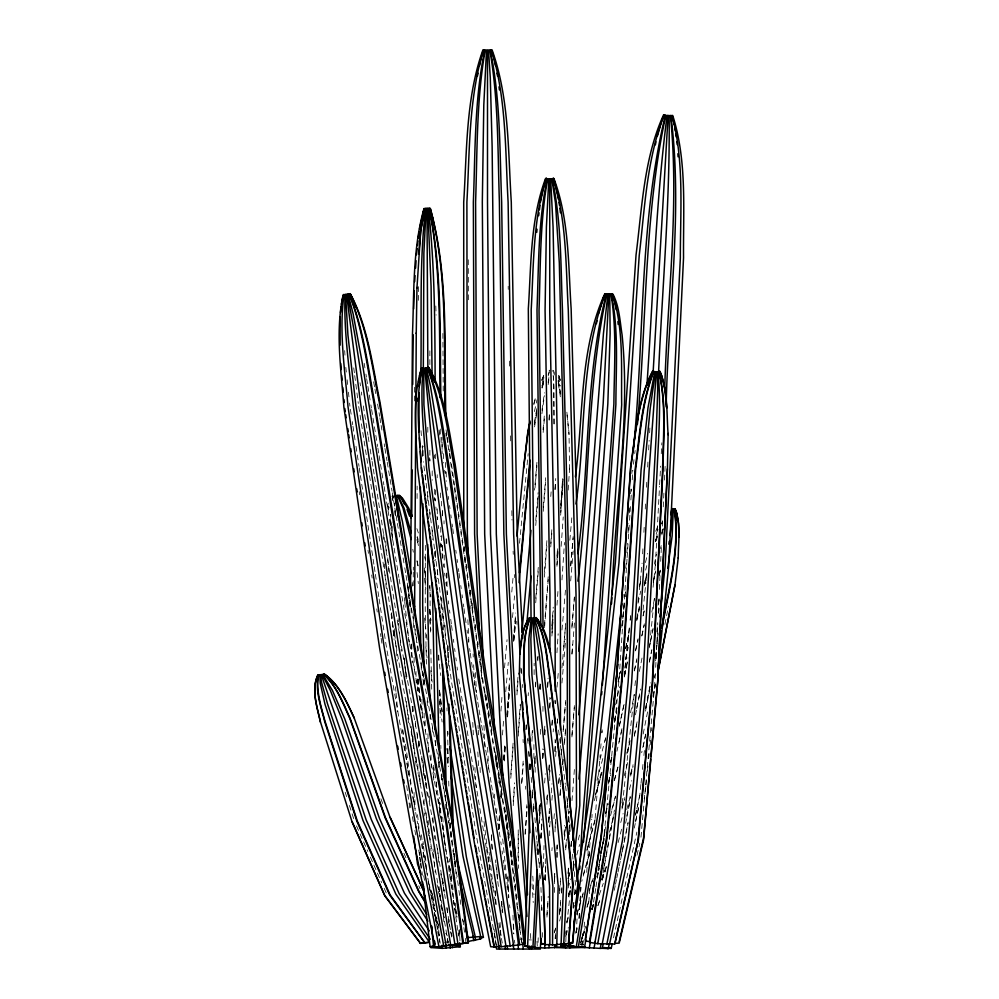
<?xml version="1.0" encoding="UTF-8"?>
<svg xmlns="http://www.w3.org/2000/svg" width="999" height="999" viewBox="0 0 999 999"><rect width="100%" height="100%" fill="white"/><g stroke="black" fill="none" stroke-linecap="round" stroke-linejoin="round"><path stroke-width="0.75" stroke-dasharray="5 3.75" d="M427.759 500.886L427.772 491.52M427.809 432.242L427.822 424.438M549.687 835.801L549.712 825.773M549.775 780.694L549.775 769.842M549.837 708.328L549.85 697.402M555.132 751.635L555.132 739.148M555.144 703.583L555.144 700.124M422.365 456.456L422.39 445.591M423.089 455.532L423.114 446.178M425.349 545.367L425.237 609.053L426.448 665.172M425.449 480.119L425.462 473.901M533.878 758.316L533.916 742.232M534.115 674.625L534.153 663.199M535.152 772.277L535.202 755.232M535.389 687.05L535.414 678.671M540.447 803.471L539.535 823.588M540.584 734.277L540.596 726.535M540.684 689.347L540.696 682.567M542.857 758.166L542.869 748.8M542.944 711.338L542.957 704.844M530.556 769.642L530.569 764.997M417.082 498.501L417.145 486.076M410.389 607.042L410.452 599.288M413.211 585.751L413.299 571.778M413.311 570.217L413.336 567.12M414.423 400.999L414.523 385.477M554.07 424.001L554.058 386.938L552.822 370.254M554.457 892.469L554.632 873.738M555.007 831.917L555.619 819.205M521.515 673.626L521.59 667.407M554.008 423.826L553.359 376.373M418.331 300.337L418.593 286.676M556.967 857.304L557.142 844.867M557.005 857.392L557.167 845.067M385.789 540.971L386.376 554.695M390.434 525.949L390.634 514.448M536.95 850.449L537.1 843.543M537.45 854.02L537.649 844.642M390.172 523.776L390.384 514.547M564.16 834.739L564.398 825.374M538.074 942.419L538.199 937.774M539.735 880.444L539.947 872.701M665.109 466.346L664.51 480.332M541.87 910.688L541.97 907.591M543.319 867.232L544.043 845.504M565.834 941.757L566.196 930.893M568.156 873.463L568.406 865.334M569.48 834.652L569.767 825.274M383.604 539.373L383.853 533.316M573.189 870.991L573.588 861.638M573.264 870.266L573.663 860.951L573.201 865.721M533.404 811.975L533.741 804.22M533.541 811.013L533.741 806.368M655.406 673.563L654.345 689.073M655.706 667.332L656.58 648.626M656.88 642.394L657.754 623.701M658.266 612.787L659.003 597.202M659.377 589.41L660.252 570.716M660.689 561.363L661.425 545.779M661.937 534.877L662.674 519.293M663.261 506.83L663.923 492.807M549.15 420.279L549.462 414.273M549.05 419.568L549.45 411.9M655.369 565.646L659.527 486.363M659.602 484.802L660.626 466.121M661.251 453.721L661.862 442.794M537.799 853.683L538.211 845.928M539.448 822.639L540.447 804.008M537.887 854.52L538.211 848.326M576.336 932.654L577.385 912.124M539.185 867.12L539.448 862.462M540.846 837.612L541.895 818.968M541.021 838.061L541.982 821.066M642.619 553.833L643.069 546.066M643.905 532.33L644.318 524.313M645.254 509.003L645.566 502.559M646.503 487.237L646.828 480.819M647.664 467.033L648.076 459.065M648.651 449.925L649.15 440.422M649.637 432.829L649.874 427.984M579.033 918.356L580.319 896.553M580.681 890.321L580.856 887.199M579.083 918.393L580.544 893.556M580.631 891.995L580.906 887.337M626.86 552.797L627.447 543.468M628.134 532.592L628.658 523.763M629.345 512.887L629.745 506.668M630.594 493.743L630.893 489.085M631.88 473.538L632.08 470.429M544.692 879.657L545.729 864.123M548.513 822.189L549.438 808.203M627.01 559.165L619.118 678.995L603.97 836.35L598.401 871.528L599.425 868.506M627.11 557.604L628.234 540.484M628.334 538.923L629.457 521.803M629.57 520.254L630.481 506.243M630.893 500.012L631.618 489.123M632.23 479.782L632.842 470.442M540.859 838.611L541.908 823.164M544.642 783.016L545.279 773.738M549.8 707.329L550.424 698.064M546.915 799.138L547.127 796.053M548.901 769.792L549.413 762.075M551.923 725.012L552.447 717.294M546.977 799.575L547.29 794.942M548.963 770.229L549.475 762.499M551.985 725.424L552.509 717.707M544.905 879.682L545.729 867.319M548.813 820.953L549.438 811.675M581.768 946.016L582.604 933.59M586.725 872.364L587.137 866.145M587.25 864.585L589.01 838.823M538.948 811.051L539.472 803.333M542.557 758.566L543.194 749.3M544.467 730.781L544.78 726.148M547.427 687.549L548.064 678.284M539.26 810.289L539.685 804.108M542.869 757.766L543.181 753.121M544.455 734.59L544.992 726.86M547.739 686.688L548.189 680.494M539.435 815.396L540.034 804.445M544.942 735.064L545.329 727.247M556.942 652.747L558.154 633.803M561.975 579.932L564.472 542.494M568.181 490.084L569.605 468.219M582.854 945.154L583.404 937.362M583.503 935.813L584.777 918.481M589.035 856.43L591.108 826.86M524.987 834.29L526.948 806.505M529.57 769.467L529.895 764.834M531.967 735.514L532.305 730.881M535.464 686.126L535.676 683.041M525.374 834.003L527.01 810.826M529.957 769.105L530.294 764.472M531.93 741.295L532.692 730.469M531.992 798.326L532.529 790.609M534.477 762.824L535.014 755.107M539.66 688.723L540.097 682.554M532.305 797.714L532.842 789.997M534.465 766.82L535.227 756.006M539.872 689.572L540.297 683.391M556.967 605.207L558.166 588.186M561.138 546.378L563.224 516.958M513.174 801.348L514.522 782.829M518.244 731.905L520.267 704.12M513.236 805.656L514.597 787.112M518.306 736.126L520.679 703.683M518.219 829.869L518.469 868.356M521.54 783.566L523.214 760.426M518.194 834.802L518.056 857.941M521.965 782.267L523.301 763.736M525.736 729.745L526.073 725.099M528.171 695.754L528.396 692.657M551.898 625.724L553.246 607.167M556.967 556.156L557.417 549.974M560.676 505.132L562.587 478.858M551.898 629.333L553.246 610.739M556.967 559.577L557.754 548.726M560.689 508.416L562.824 478.958M551.972 632.979L553.209 615.958M556.905 564.91L558.029 549.45M560.726 512.325L563.074 479.832M551.91 636.063L553.146 619.018M556.955 566.333L558.191 549.288M560.664 515.209L563.236 479.57M506.818 828.333L507.042 825.249M510.789 774.312L513.186 741.895M516.933 690.971L517.957 677.072M507.042 829.295L507.38 824.662M510.789 778.321L513.174 745.878M516.933 694.904L518.256 677.896M546.853 915.047L548.226 896.39M553.97 818.681L554.42 812.462M546.965 917.119L548.226 900.124M551.898 850.698L552.135 847.602M491.57 834.652L491.658 842.394M494.268 799.138L494.667 792.519M496.74 766.708L497.015 761.65M500.961 711.113L502.06 695.267M496.528 813.71L496.99 807.542M498.863 782.829L499.438 775.112M502.472 734.964L503.646 719.53M505.744 691.733L508.279 662.374M498.364 829.195L499.4 815.309M500.799 796.777L501.373 789.06M503.571 759.74L504.732 744.292M506.93 714.972L509.715 677.921M498.526 829.345L499.45 816.982M500.849 798.451L501.535 789.185M503.746 759.839L504.895 744.405M506.98 716.595L509.527 682.617M498.851 829.657L499.55 820.404M501.273 797.252L501.86 789.535M504.058 760.214L505.207 744.779M507.292 716.995L509.49 687.674M499.2 828.92L499.662 822.739M501.51 798.026L501.973 791.845M504.295 760.951L505.556 743.968M507.642 716.158L509.502 691.445M588.773 902.372L589.822 888.386M544.455 625.362L548.251 575.899M550.749 543.444L551.935 527.984M554.895 489.348L555.731 478.521M544.58 627.584L548.264 579.532M550.749 546.977L551.947 531.48M555.144 489.622L555.744 481.868M537.462 659.877L537.712 656.78M544.418 571.815L546.99 539.373M537.799 660.851L538.161 656.206M544.405 577.122L546.965 544.555M550.761 496.478L551.123 491.833M591.058 828.446L591.72 819.08M591.92 817.644L592.095 814.41M595.129 818.431L600.174 754.632M600.674 748.413L601.036 743.743M536.938 462.35L534.502 490.122M536.962 465.621L534.802 490.409M554.408 878.109L554.795 873.438M573.414 907.691L573.913 901.597M574.537 893.993L575.399 883.328L572.327 852.384M535.714 598.276L538.261 567.382M543.244 507.117L545.666 477.759M535.714 602.784L538.261 571.778M543.244 511.326L545.679 481.868M571.928 626.361L574.363 596.965M571.878 628.184L574.45 597.215M574.437 622.939L571.94 654.982M554.408 881.23L555.044 873.501M556.942 850.311L557.317 845.678M569.692 828.446L570.067 823.813M571.99 800.674L574.4 769.28M558.616 783.728L559.403 774.475M561.101 754.432L561.5 749.799M563.199 729.757L565.671 700.449M555.044 827.259L555.694 819.542M558.841 782.517L559.49 774.812M561.188 754.757L561.713 748.576M563.149 731.618L565.634 702.309M559.927 795.479L560.714 786.138M562.562 764.372L563.086 758.141M564.398 742.594L565.709 727.035M571.878 653.933L572.664 644.605M560.102 795.379L560.751 787.662M562.699 764.522L563.224 758.353M564.398 744.467L565.696 729.033M571.928 735.152L574.388 705.594M571.915 736.925L574.363 707.604M535.751 520.354L538.149 492.557M535.739 525.474L538.274 496.016M546.94 804.345L547.727 795.092M549.462 775.049L549.862 770.416M553.171 731.867L553.446 728.771M557.03 687.137L558.229 673.251M548.751 822.227L549.462 812.936M551.261 792.919L551.96 783.641M554.832 751.273L555.669 740.459M557.205 723.513L557.517 718.868M561.962 667.981L565.721 623.176M570.654 565.921L573.176 536.525M563.811 646.378L565.684 624.7M570.741 565.871L573.139 537.999M549.7 826.46L550.224 820.291M551.935 800.236L552.459 794.068M555.644 756.368L556.168 750.199M561.95 683.016L565.659 639.135M570.679 580.968L573.201 550.911M561.975 630.019L565.634 588.224M569.83 540.247L571.865 517.032M543.156 432.48L544.393 418.931M555.107 938.585L555.681 932.367M559.502 890.434L560.639 877.996M564.472 836.051L565.322 826.735M567.032 808.091L567.457 803.433M640.971 837.224L645.566 786.288M645.704 784.752L654.208 690.609M513.299 639.273L515.734 612.999M513.374 640.821L515.671 616.046M513.586 641.333L515.734 618.156M514.048 640.347L515.771 621.753M555.394 938.511L555.681 935.414M559.502 893.693L560.639 881.33M564.472 839.61L565.609 827.247M512.499 617.507L514.547 595.854M519.505 543.256L528.171 453.633M543.006 429.707L544.443 414.448M559.502 912.674L560.676 900.249M561.413 892.494L562 886.288M565.671 847.477L566.408 839.709M568.169 821.091L569.055 811.775M504.507 667.856L507.067 639.635M511.775 592.02L513.299 574.7M559.502 914.834L560.676 902.459M561.55 893.181L562 888.548M565.671 849.874L566.695 839.048M568.319 822.04L569.343 811.213M568.169 873.051L568.968 865.296M570.866 846.69L571.353 842.032M568.169 873.888L568.968 866.145M571.028 846.016L571.503 841.37M568.244 883.353L569.368 872.502M568.244 885.264L569.368 874.437M650.611 635.052L654.37 598.438M640.871 784.465L639.735 795.679L635.489 815.521M641.021 783.328L641.833 775.199M642.469 769.43L643.119 762.849M643.918 755.531L644.405 750.486M656.793 631.967L657.754 622.689M658.728 613.423L659.377 606.855M655.531 657.642L656.818 645.292M656.967 643.743L658.104 632.929M655.656 657.017L658.066 633.853M645.841 786.513L644.205 798.8M645.991 784.977L646.79 777.247M647.439 771.066L648.076 764.897M648.713 758.716L649.362 752.534M650.162 744.817L650.636 740.184M651.598 730.918L651.922 727.821M638.074 602.047L638.623 595.591M639.385 589.685L642.082 563.161M623.438 795.279L634.415 691.795M634.939 685.664L635.601 679.495M643.081 609.939L645.916 582.205M646.078 580.656L646.902 572.939M653.096 587.262L655.419 564.073M625.674 568.306L626.198 562.599M621.89 625.799L624.387 602.634M625.062 596.465L625.561 591.833L625.174 596.503M621.84 627.384L624.35 604.22M630.132 620.117L630.631 615.484M630.257 620.067L630.581 616.97M565.759 933.89L566.108 930.793M566.945 923.051L569.817 896.715M569.992 895.154L570.666 888.96L568.269 897.876M541.92 413.698L544.418 395.666M541.945 410.364L544.48 392.769M633.428 464.273L633.99 459.677M634.752 453.546L635.127 450.487M548.176 384.578L549.388 376.223M573.089 907.492L574 901.36M575.137 893.693L575.586 890.633M548.114 382.505L549.438 374.15M592.345 909.764L593.319 903.658M593.556 902.122L595.741 888.361M595.978 886.825L598.164 873.064M534.577 426.885L537.012 411.963M534.415 424.575L537.037 408.691M534.465 422.24L536.938 407.679M598.064 869.63L598.601 866.57M598.876 865.034L605.631 826.747M596.94 877.11L597.752 872.527M598.026 870.991L605.581 828.196M603.708 868.256L604.845 862.137M605.119 860.601L605.968 856.018M606.243 854.482L607.38 848.351M607.654 846.827L614.422 810.077M601.972 879.108L602.822 874.525M603.096 873.001L604.22 866.882M604.507 865.359L613.811 814.959M534.403 411.576L536.987 399.85M659.278 575.699L660.127 571.203M659.365 574.587L660.202 570.117M621.965 802.909L622.852 798.338M645.666 734.128L641.683 752.697M653.146 696.066L655.531 683.878M643.244 746.715L645.641 734.527M653.109 696.44L654.308 690.346M654.607 688.823L655.506 684.265M643.194 733.978L648.026 709.615M654.357 677.634L654.957 674.587M664.909 624.35L668.518 606.081M645.479 708.716L650.649 682.841M655.519 658.503L656.73 652.409M645.691 708.241L650.561 683.878M655.744 657.991L656.955 651.897M645.516 711.138L650.074 688.299M655.544 660.888L656.805 654.195M388.424 510.027L388.986 507.28M626.885 815.584L630.594 797.227M634.353 735.276L637.449 720.067M649.238 662.275L651.723 650.112M634.265 736.375L636.75 724.2M649.462 661.8L651.947 649.625M625.599 823.251L626.523 818.681M626.835 817.145L629.932 801.885M621.216 855.718L622.152 851.123M622.477 849.6L628.134 822.09M653.396 581.306L655.556 570.891M653.284 582.617L655.456 572.152M636.825 707.28L640.584 689.035M649.362 646.465L650.299 641.907M650.611 640.384L653.121 628.221M658.141 603.908L659.39 597.827M630.132 740.671L626.81 754.22M635.464 714.797L636.4 710.239M636.713 708.716L639.847 693.493M649.25 647.851L650.199 643.281M650.511 641.758L653.021 629.582M658.029 605.244L659.29 599.15M614.26 890.309L615.209 885.726M615.521 884.202L616.47 879.62M616.783 878.096L617.719 873.526M618.044 871.99L618.98 867.419M619.293 865.896L620.242 861.313M620.554 859.789L628.096 823.151M388.361 509.465L388.923 506.78M630.544 712.724L634.365 694.492M639.372 671.403L642.007 658.029M651.81 612.087L654.445 598.763M392.557 500.649L393.394 496.715M621.952 728.608L618.244 745.266M634.265 670.903L636.863 658.753M641.72 635.976L644.318 623.826M621.84 730.082L616.932 751.236M634.49 670.791L636.75 660.152M641.945 635.826L644.218 625.187M635.539 814.934L636.513 810.401M636.838 808.89L639.747 795.279M619.417 725.299L620.404 720.741M620.729 719.23L624.338 702.522M635.464 650.898L638.086 638.761M642.994 615.983L644.305 609.902M619.343 726.398L624.25 703.608M635.714 650.424L637.999 639.785M643.244 615.484L644.23 610.926M635.676 820.816L639.26 804.17M634.278 828.071L635.264 823.488M635.589 821.965L639.223 805.182M614.472 721.478L616.808 710.851M624.475 675.948L627.472 662.287M636.8 619.805L639.472 607.667M644.467 584.902L646.89 574.425M614.385 722.539L616.72 711.912M624.387 676.985L626.723 666.345M636.725 620.791L639.397 608.641M644.392 585.864L646.815 575.362M654.357 564.148L656.38 554.308M615.509 704.932L619.542 686.725M625.586 659.402L628.284 647.265M638.024 603.246L640.721 591.108M614.323 720.741L617.045 707.966M624.338 675.199L628.059 657.891M636.738 618.431L639.41 606.293M644.367 584.09L646.865 573.076M613.536 937.811L636.875 832.042M605.656 737.774L599.288 762.137M618.194 681.643L620.554 671.016M625.636 648.264L629.358 631.58M639.522 586.063L640.534 581.505M604.944 741.196L605.631 738.161M618.156 682.017L620.529 671.39M625.611 648.638L629.333 631.942M639.497 586.413L640.509 581.868M660.514 548.501L661.176 545.616M637.025 855.269L639.797 843.268M387.787 508.991L388.499 505.956M645.029 581.056L646.828 573.626M645.654 570.104L646.753 565.659M554.445 932.554L555.581 928.046M559.365 913.024L560.501 908.516M568.081 878.471L569.605 872.452M554.42 932.891L555.556 928.383M559.34 913.373L560.864 907.379M568.056 878.858L569.567 872.851M645.429 562.562L647.752 553.359M559.615 921.016L560.789 916.52M568.169 888.011L570.491 879.008M573.214 868.506L574.388 864.01M618.156 842.544L621.715 828.658M626.785 809.602L630.731 794.23M622.04 806.605L624.4 797.627M630.694 773.676L633.054 764.697M621.952 807.704L624.313 798.713M630.606 774.762L632.966 765.783M622.002 809.04L624.412 799.4M630.656 776.098L633.066 766.47M620.754 822.514L623.114 813.523M629.395 789.572L631.755 780.594M568.344 895.516L570.729 886.513M568.294 896.115L570.679 887.124M600.761 851.498L604.32 838.024M611.863 809.602L615.821 794.63M626.922 752.734L629.295 743.756M600.636 853.009L604.208 839.535M610.551 815.584L615.709 796.128M609.465 832.329L614.298 813.236M624.188 775.823L628.146 760.863M568.356 896.865L570.741 887.861M589.46 852.971L583.154 875.424M608.241 782.667L610.639 773.688M589.335 854.482L581.743 881.355M608.129 784.153L610.526 775.187M605.456 813.436L608.241 802.959M614.21 780.519L618.194 765.559M605.744 813.236L608.141 804.257M614.51 780.319L618.094 766.845M595.641 795.042L602.085 771.116M594.343 800.624L601.997 772.202M586.962 849.699L595.779 816.795M610.614 761.45L611.813 756.955M586.875 850.836L595.691 817.919M610.526 762.562L612.524 755.082M392.382 499.225L393.294 495.866L391.82 496.266M578.259 839.909L579.507 835.014M576.773 855.019L579.595 844.555M596.952 780.244L603.009 757.804M595.554 794.355L602.047 769.779M387.137 507.292L388.286 503.171M566.92 921.577L568.181 917.082M574.5 894.617L575.761 890.121M566.845 922.552L568.106 918.069M574.837 894.167L575.674 891.183M533.778 404.77L535.864 397.39M392.257 499.225L392.994 496.64M533.803 403.559L535.889 396.316M661.887 533.641L663.174 529.183M565.821 935.301L567.994 927.809M573.626 908.353L574.487 905.356M565.721 936.538L568.319 927.584M661.937 532.942L663.224 528.558M655.681 541.708L657.841 534.59M576.91 913.586L583.254 892.681M655.731 540.958L657.891 533.903M576.81 914.734L583.154 893.893M655.394 541.52L657.579 534.415M655.431 541.071L657.617 534.003M542.095 388.112L544.243 381.281M575.761 932.254L577.16 927.859M590.621 885.414L592.944 878.096M575.724 933.316L577.147 928.858M589.435 890.234L593.219 878.346M548.164 375.924L549.3 372.415M587.037 906.493L589.422 899.187M586.962 907.517L589.348 900.236M596.965 876.922L598.389 872.552M541.845 387.6L544.492 379.545M392.157 498.376L392.919 496.053M542.195 385.527L544.567 378.509M541.92 386.014L544.368 378.883M581.78 937.874L585.764 926.21M591.745 908.715L593.244 904.345M601.71 879.557L606.68 864.984M581.718 938.785L584.203 931.505M591.67 909.702L592.669 906.792M602.122 879.17L605.606 868.993M580.619 942.482L584.615 930.831M592.107 908.978L594.605 901.685M602.097 879.832L607.105 865.271M580.581 943.006L584.577 931.38M592.07 909.565L593.069 906.655M602.06 880.469L605.544 870.291M582.954 941.558L581.93 944.467L583.978 944.592M599.2 895.017L603.271 883.378M597.951 905.344L600.536 898.076M597.926 905.706L600.511 898.451M661.663 524.013L662.612 521.366M661.6 523.751L662.662 520.854M548.189 374.363L549.7 370.292L548.389 370.254M542.195 382.305L544.405 376.486M656.168 534.003L658.254 528.771M541.745 380.582L543.993 375.262M655.706 531.293L657.954 525.861M541.758 379.87L544.005 374.712M497.465 945.004L496.416 945.429L477.135 839.847L451.298 680.356L423.376 461.75M444.33 942.869L447.939 941.845L446.978 938.91M519.705 939.135L522.539 939.06M528.908 939.834L531.418 939.959M580.082 944.467L583.953 944.917M580.119 943.943L582.692 944.38M446.815 941.333L447.939 941.845M437.937 933.091L439.56 935.701M438.074 932.704L439.697 935.314M435.726 920.766L437.287 923.376M435.864 920.366L437.425 922.989M435.439 919.092L436.988 921.715M434.702 914.36L437.062 918.393M445.729 933.203L447.315 935.901M433.154 907.279L435.477 911.325M433.091 907.429L436.188 912.824M403.871 853.221L406.456 858.89M418.731 885.801L420.017 888.635M356.493 825.886L367.819 851.423M370.342 857.092L381.668 882.641M384.178 888.311L386.7 893.993M380.919 798.8L383.017 804.645M434.403 913.648L438.374 925.336M416.908 528.621L418.356 532.942M430.644 894.105L434.515 905.768M429.345 888.461L433.229 900.211M428.409 882.941L433.204 897.552M447.102 939.947L448.064 942.869M428.259 881.73L433.541 897.851M558.791 375.262L560.689 381.168M345.204 792.282L346.616 796.678M349.438 805.481L354.133 820.154M440.721 905.956L444.468 917.856M441.034 904.994L443.331 912.362M558.791 375.824L560.489 381.281M417.232 536.513L418.119 539.36M438.286 891.508L441.958 903.396M450.674 931.63L452.06 936.088M417.045 537.225L418.394 541.608M437.112 884.789L440.734 896.615M448.426 921.727L449.787 926.16M416.883 539.672L417.744 542.569M442.107 881.505L444.705 890.446M440.609 873.663L443.169 882.542M454.67 908.153L457.142 917.094M453.409 900.623L457.08 913.985M558.229 376.998L560.639 385.964M451.873 878.571L446.665 855.981M462.475 918.968L463.261 921.952M446.978 857.342L450.849 872.202M553.558 370.442L554.27 373.214M454.47 861.288L455.931 867.294M453.858 856.205L455.669 863.66M558.329 380.856L560.751 393.993M558.129 380.444L560.726 395.666M424.662 556.718L425.686 561.263M558.179 381.418L559.989 389.647M553.808 372.577L554.333 374.975M417.619 541.583L418.381 545.616M558.254 383.191L560.751 399.275M414.86 830.381L415.746 834.927M418.693 850.049L419.58 854.595M423.701 875.773L424.587 880.319M417.17 560.976L418.331 567.02M416.933 560.851L418.406 568.506M418.206 826.71L427.597 876.697M427.884 878.208L431.306 896.39M431.593 897.901L432.442 902.447M432.729 903.958L435.002 916.071M435.289 917.594L436.138 922.139M436.426 923.65L437.562 929.707M437.849 931.218L440.122 943.343M412.799 549.25L413.324 552.172M417.744 645.804L449.538 820.966M373.638 381.818L374.7 387.737M374.962 389.21L375.761 393.656M409.64 643.681L441.795 821.915M396.004 645.504L445.704 928.346M413.886 802.322L386.376 646.865L379.133 599.038M414.16 803.845L417.669 823.663M409.977 802.971L410.776 807.542M412.387 816.683L413.474 822.789M445.966 929.882L448.076 942.182M486.001 695.267L487.025 701.398M487.287 702.934L488.311 709.065M488.561 710.589L490.871 724.387M491.121 725.923L491.895 730.519M496.003 755.057L497.027 761.188M497.277 762.724L498.301 768.855M498.563 770.391L499.587 776.523M499.837 778.046L500.874 784.19M501.123 785.714L501.898 790.321M504.72 807.18L505.744 813.311M505.993 814.847L507.017 820.978M507.28 822.514L508.304 828.646M508.553 830.181L509.59 836.313M482.442 677.422L509.078 836.85L517.295 904.557M486.276 847.976L458.291 676.223M486.525 849.5L487.562 855.644M487.824 857.167L488.848 863.311M489.11 864.834L491.158 877.11M491.421 878.633L492.445 884.777M492.707 886.3L493.481 890.908M494.505 897.04L495.029 900.099M498.888 923.101L499.912 929.232M500.174 930.768L501.198 936.9M501.461 938.436L502.235 943.044M474.5 682.342L475.012 685.414M475.262 686.95L476.273 693.081M476.535 694.605L477.547 700.736M477.797 702.272L478.821 708.403M479.07 709.939L480.082 716.071M480.344 717.607L481.356 723.738M481.618 725.274L482.629 731.405M482.879 732.929L489.997 775.861M490.247 777.384L491.258 783.516M491.52 785.052L492.532 791.183M492.794 792.719L493.806 798.85M494.055 800.386L495.079 806.518M495.329 808.054L496.341 814.185M496.603 815.708L497.614 821.84M497.864 823.376L500.149 837.174M377.597 404.071L379.632 416.308M379.882 417.832L380.894 423.963M381.156 425.487L381.918 430.082M384.203 443.843L384.702 446.915M384.952 448.439L386.988 460.676M387.237 462.212L392.07 491.283M392.32 492.807L393.331 498.938M393.581 500.462L394.605 506.58M394.855 508.116L395.866 514.235M396.128 515.759L397.14 521.89M397.39 523.414L404.495 566.258M404.757 567.782L405.769 573.913M406.019 575.436L407.03 581.555M407.292 583.091L408.304 589.21M408.554 590.734L417.182 642.757M370.879 404.895L371.378 407.979M371.628 409.515L377.622 446.491M377.872 448.027L378.871 454.195M379.133 455.731L383.878 485.002M384.128 486.538L385.127 492.707M385.377 494.243L386.376 500.412M386.625 501.948L391.383 531.218M391.633 532.767L392.632 538.923M392.882 540.459L393.881 546.628M394.13 548.164L398.888 577.434M399.138 578.983L409.39 642.145M444.33 892.357L433.354 824.612L401.148 644.83L386.988 555.432M444.58 893.893L445.329 898.513M446.828 907.741L449.325 923.138M449.575 924.687L450.574 930.843M450.824 932.379L451.573 937M364.185 363.299L364.935 367.919M365.921 374.088L366.421 377.16M366.658 378.708L367.657 384.865M367.907 386.413L370.13 400.274M446.041 429.82L446.978 435.726M447.215 437.212L448.151 443.119M449.1 449.026L449.562 451.985M449.8 453.459L450.736 459.378M363.311 405.919L367.957 435.202M368.194 436.738L369.168 442.907M370.142 449.075L371.853 459.865M372.103 461.401L373.077 467.569M373.326 469.105L374.3 475.274M374.538 476.81L386.75 553.883M446.191 433.141L446.653 436.101M446.89 437.574L447.827 443.494M448.052 444.98L482.042 677.871L508.666 837.312L520.704 935.713M358.728 406.518L395.766 643.968M350.387 409.278L351.323 415.447M352.26 421.615L352.722 424.7M352.959 426.248L355.07 440.134M355.994 446.303L359.041 466.358M359.265 467.907L360.202 474.075M360.439 475.611L362.774 491.046M363.012 492.582L363.948 498.763M364.185 500.299L365.11 506.468M365.347 508.016L370.254 540.409M370.492 541.957L374.001 565.097M374.225 566.645L375.162 572.814M375.399 574.35L378.908 597.502M359.215 491.633L359.677 494.717M367.994 550.274L368.456 553.359M371.69 574.974L372.152 578.059M376.773 608.915L377.235 612.012M380.469 633.616L380.931 636.7M381.156 638.249L382.08 644.417M447.065 748.713L448.201 756.38M446.965 748.513L448.326 757.717M447.015 757.379L448.376 766.57M447.165 758.628L448.289 766.295M442.07 823.438L449.338 872.801M449.562 874.337L454.333 906.73M454.557 908.278L456.83 923.7M457.055 925.249L457.967 931.418M458.191 932.954L458.653 936.038M464.185 547.702L464.622 550.774M466.633 564.622L467.082 567.694M470.442 590.759L470.891 593.831M472.227 603.059L473.339 610.751M475.362 624.587L475.799 627.659M477.809 641.495L478.259 644.567M479.158 650.724L479.607 653.796M479.832 655.332L480.719 661.488M480.944 663.024L482.067 670.716M451.448 463.811L454.57 485.327M454.795 486.863L455.681 493.007M455.906 494.542L459.478 519.13M459.69 520.666L481.993 674.35M441.708 773.825L442.157 776.897M442.382 778.433L448.863 822.926M449.163 824.025L454.245 859.752M433.578 765.421L434.465 771.565M434.79 773.014L445.104 845.229M445.429 846.615L446.441 854.445M421.728 756.093L426.436 789.934M426.748 791.37L427.31 796.078M444.567 470.242L445.005 473.314M446.94 487.15L447.377 490.222M448.239 496.378L448.676 499.45M449.538 505.594L449.975 508.666M450.836 514.822L451.261 517.894M452.135 524.038L452.559 527.11M452.784 528.646L453.646 534.802M455.806 550.174L456.231 553.246M457.105 559.39L457.53 562.462M458.391 568.618L458.828 571.69M459.041 573.226L459.915 579.37M460.776 585.526L461.201 588.598M462.075 594.742L462.5 597.814M463.361 603.97L463.798 607.042M464.011 608.578L465.097 616.258M465.309 617.807L466.171 623.95M467.045 630.094L467.47 633.166M468.331 639.323L468.768 642.394M469.63 648.538L470.067 651.623M470.279 653.159L471.366 660.839M471.578 662.374L472.652 670.067M472.877 671.603L473.738 677.747M416.246 766.108L411.051 726.111M360.027 382.742L360.464 385.839M361.338 392.02L361.763 395.104M500.786 841.782L501.223 844.867M502.072 851.011L502.497 854.095M503.346 860.239L503.771 863.323M503.983 864.859L505.044 872.552M505.257 874.088L506.106 880.231M506.955 886.388L507.38 889.46M509.515 904.844L509.94 907.916M514.398 940.221L514.822 943.293M405.507 744.18L413.686 802.796M407.604 768.406L402.672 729.932M407.817 769.942L408.678 776.073M419.68 855.743L419.255 852.671L419.58 855.831M419.892 857.279L420.529 861.887M406.693 785.651L410.089 810.214M439.085 430.144L439.922 436.313M434.615 497.789L435.015 500.861M435.839 507.017L436.238 510.089M437.062 516.246L437.462 519.318M438.286 525.474L438.698 528.546M440.734 543.931L441.146 547.015M441.958 553.159L442.569 557.779M443.394 563.936L443.793 567.007M444.617 573.164L445.017 576.236M445.841 582.392L446.253 585.464M447.065 591.62L447.477 594.692M448.289 600.849L448.701 603.933M449.513 610.077L449.925 613.161M450.736 619.305L451.348 623.925M451.56 625.461L452.572 633.154M453.396 639.31L453.808 642.382M454.62 648.538L455.032 651.61M455.844 657.767L456.256 660.851M457.067 666.995L457.48 670.079M449.812 822.489L453.746 851.847M453.958 853.396L456.243 870.391M456.443 871.94L458.728 888.923M458.928 890.471L459.965 898.201M460.177 899.749L460.801 904.382M462.874 919.829L463.698 926.011M463.911 927.559L464.535 932.192M465.359 938.373L465.984 943.006M353.733 367.844L354.52 374.038M354.72 375.587L358.291 403.434M475.849 784.602L476.236 787.674M494.03 929.07L494.418 932.142M494.605 933.678L495.192 938.286M495.379 939.834L496.153 945.978M429.533 585.851L430.894 596.678M438.274 655.469L440.796 675.574M447.777 731.268L448.164 734.365M554.957 700.649L555.344 703.746M557.267 719.23L557.642 722.327M558.603 730.069L560.339 744.005M560.526 745.554L562.837 764.135M563.024 765.684L565.322 784.277M565.521 785.826L566.483 793.568M424.413 567.956L425.749 578.783M429.558 609.702L430.894 620.529M439.473 690.097L442.132 711.75M424.712 570.504L425.861 579.807M429.483 609.228L430.831 620.079M439.61 691.333L442.095 711.463M517.482 906.093L520.654 932.254M521.403 938.411L521.965 943.031M520.891 937.249L521.64 943.393M484.003 821.49L489.035 862.986M489.223 864.522L489.972 870.666M424.488 578.121L425.824 588.948M429.558 619.492L430.881 630.332M439.597 701.56L442.107 722.002M510.214 840.921L510.764 845.529M511.5 851.672L512.425 859.352M512.612 860.888L513.161 865.496M514.085 873.176L514.46 876.248M515.372 883.928L515.746 887M516.67 894.679L517.032 897.751M519.068 914.647L519.443 917.719M489.085 852.222L489.448 855.294M489.635 856.83L493.856 892.182M424.513 618.031L425.799 628.858M426.473 634.54L427.085 639.685M430.769 670.616L432.142 682.142M417.07 572.539L418.356 583.591M425.799 646.99L427.072 657.817M420.954 862.949L422.365 875.249M419.767 857.367L420.304 861.987M420.479 863.536L421.191 869.692M495.417 859.914L495.754 862.986M495.929 864.522L496.79 872.202M496.965 873.738L497.664 879.894M497.827 881.43L498.701 889.11M412.112 582.479L412.487 586.138M421.054 661.962L422.864 677.821M422.977 678.983L423.564 683.978M417.507 814.684L420.092 837.774M407.692 585.164L410.04 606.705M417.957 679.045L421.328 709.827M407.767 586.313L409.115 598.701M409.29 600.249L409.965 606.43M417.919 679.17L421.303 710.127M421.466 834.802L424.338 861.038M423.052 841.608L423.376 844.679M423.551 846.215L426.198 870.816M404.283 597.652L404.62 601.41M404.77 602.272L409.016 642.295M425.287 855.968L427.422 875.936M345.829 367.395L346.316 372.04M347.14 379.807L347.627 384.465M348.451 392.22L348.938 396.878M349.6 403.084L349.925 406.193M566.87 412.15L569.005 432.804L569.58 469.942M566.995 414.947L568.968 434.353M424.563 813.011L424.875 816.096M432.979 896.34L433.603 902.522M433.766 904.058L435.002 916.408M404.308 658.728L406.331 678.758M411.488 729.595L412.737 741.907M404.133 657.929L405.394 670.317M405.557 671.865L406.181 678.071M566.783 796.665L567.869 807.492M568.019 809.04L570.479 833.803M571.241 841.545L571.703 846.19M502.697 838.91L507.654 888.548M508.279 894.754L508.591 897.864M398.064 618.643L398.376 621.74M398.526 623.289L401.311 651.211M406.393 701.423L407.929 716.82M407.979 717.894L408.703 724.512M426.223 812.836L427.897 829.744M428.047 831.28L428.496 835.888M436.526 917.319L437.737 929.607M429.582 457.729L429.87 460.826M428.084 820.179L430.619 846.428M430.769 847.976L431.068 851.061M438.099 923.65L438.549 928.283M438.698 929.832L439.897 942.182M394.243 628.721L394.605 632.729M394.692 633.341L397.365 661.051M391.533 612.699L394.031 638.885M402.722 729.782L403.896 742.107M391.546 613.523L394.068 639.909M522.527 684.477L522.814 687.574M526.286 724.774L526.723 729.432M527.584 738.723L528.021 743.381M528.746 751.123L529.32 757.329M529.907 763.523L530.481 769.73M531.206 777.484L531.78 783.678M532.355 789.884L533.066 797.627M505.956 814.085L507.829 834.252M507.967 835.801L508.691 843.568M432.992 848.95L433.279 852.06M433.429 853.608L435.177 872.252M385.002 574.85L386.463 590.384M395.454 686.738L395.891 691.395M396.041 692.956L397.777 711.6M533.628 803.82L534.315 811.563M534.877 817.756L535.564 825.499M535.701 827.047L536.813 839.422M536.95 840.971L539.31 867.294M539.872 873.488L540.422 879.682M432.867 817.194L434.378 834.19M434.515 835.726L434.79 838.823M439.061 886.687L440.309 900.586M437.537 848.588L438.748 862.574M442.769 909.202L443.843 921.627M442.682 878.62L443.706 890.983M447.639 938.873L448.014 943.506M395.017 511.251L395.367 515.534M394.867 510.539L395.242 515.047M439.835 816.058L439.235 797.364M447.053 907.741L447.664 915.509M441.346 821.827L440.259 803.246M448.863 919.117L449.1 922.202M421.004 430.669L421.603 438.436M422.19 446.216L422.902 455.532M387.749 557.792L388.798 572.19M442.719 817.057L444.23 837.274M444.343 838.823L444.805 845.042M530.382 933.541L530.956 941.295M449.338 858.79L449.55 861.875M449.975 868.056L451.361 888.136M491.371 835.751L492.42 851.098M495.142 891.008L496.078 904.832M491.758 843.955L492.182 850.161M494.955 890.509L496.016 906.031M451.236 876.285L452.485 894.804M525.561 786.163L525.761 789.272M526.785 804.782L526.985 807.879M532.005 883.89L533.229 902.509M447.864 811.613L448.576 823.076M452.722 884.789L453.946 903.97M344.667 350.624L344.967 355.194M532.792 876.135L533.99 894.754M536.975 941.295L537.275 945.953M450.249 823.039L451.423 841.533M455.369 903.196L456.456 920.141M496.703 867.969L496.99 872.626M497.09 874.187L497.465 880.406M500.062 922.377L500.449 928.595M500.536 930.156L500.924 936.375M454.133 853.321L454.982 867.207M458.828 930.456L459.203 936.625M384.34 563.998L384.627 568.656M455.194 861.013L455.569 867.244M455.669 868.805L456.218 878.158M459.303 929.569L459.59 934.24M459.677 935.801L460.052 942.032M501.573 901.435L502.172 912.187M501.398 902.134L501.573 905.231M502.597 909.714L502.772 912.799M501.798 901.585L501.973 904.669M502.06 906.218L502.397 912.399M528.096 737.936L528.259 741.046M528.846 751.935L529.083 756.605M529.507 764.385L529.757 769.055M520.729 667.906L520.979 672.577M513.111 551.198L513.274 554.308M514.335 574.537L514.51 577.647M516.808 621.228L516.97 624.338M523.051 739.485L523.214 742.607M392.632 539.959L391.895 521.903M495.554 751.935L496.341 767.507M484.852 691.246L485.239 699.025M487.612 747.277L488.686 769.055M481.068 666.358L481.68 678.796M483.966 725.486L485.027 747.277M391.546 523.076L392.345 539.235M472.315 607.217L472.764 616.558M475.474 672.577L476.448 692.806M478.022 725.486L478.171 728.596M478.246 730.157L478.484 734.827M480.057 767.507L480.357 773.726M470.042 590.097L470.492 599.437M470.791 605.669L470.941 608.778M473.114 653.908L473.264 657.017M473.638 664.797L474.313 678.796M474.388 680.356L474.612 685.027M477.834 751.935L478.509 765.946M464.36 546.528L464.51 549.637M464.885 557.417L465.259 565.209M467.857 619.667L468.893 641.458M472.764 722.377L473.064 728.596M473.139 730.157L473.351 734.827M474.912 767.507L475.512 779.944M394.505 503.296L394.63 506.168M507.992 876.048L508.354 885.289M508.416 886.825L508.841 897.589M507.729 877.197L508.528 897.277M540.946 887.437L541.77 910.801M542.544 932.591L542.707 937.274M511.376 852.247L511.75 864.572M513.611 924.674L513.898 933.915M510.651 841.195L510.751 844.28M510.988 851.985L511.376 864.322M512.986 915.196L513.573 933.703M435.814 305.981L436.101 315.122M448.176 645.991L448.289 650.674M448.326 652.235L448.738 669.367M447.49 644.979L447.789 657.442M444.992 625.299L445.329 639.323M446.978 707.879L447.053 710.988M447.54 731.243L448.289 762.412M448.738 781.106L448.926 788.898M442.982 607.479L443.544 630.856M447.789 808.491L447.852 812.187M442.058 613.636L442.17 618.306M446.541 802.135L446.728 809.927M441.171 608.416L441.058 597.502M445.591 795.354L445.929 809.365M438.723 654.994L438.898 662.787M439.548 690.833L440.172 717.332M440.821 745.379L440.884 748.501M441.508 774.987L441.645 781.218M439.285 761.188L439.435 767.419M438.236 753.733L438.561 767.756M435.427 740.546L435.564 746.777M436.376 782.604L436.625 793.518M430.432 632.055L429.907 585.377M430.819 649.2L431.755 691.283M432.542 727.122L432.692 733.353M433.454 767.644L433.728 780.107M430.082 714.447L430.194 719.13M430.981 754.957L431.243 767.419M427.222 701.011L427.322 705.694M427.934 733.741L428.209 746.216M428.234 747.764L428.334 752.447M429.283 796.078L429.458 803.87M424.25 678.508L424.375 684.74M425.137 720.579L425.374 731.48M426.473 782.891L426.598 789.123M423.251 672.577L423.514 685.039M424.113 713.099L424.35 724M425.437 775.436L425.599 783.228M421.216 665.047L421.341 671.278M421.928 699.312L422.327 718.019M423.239 761.638L423.539 775.661M424.026 799.025L424.225 808.366M417.27 646.191L417.407 652.422M417.944 678.92L418.169 689.834M419.23 741.258L419.355 747.489M419.992 778.658L420.154 786.45M416.333 637.849L416.433 642.519M417.195 679.932L417.42 690.833M418.469 742.257L418.593 748.501M419.068 771.865L419.268 781.218M415.109 629.407L415.222 636.213M415.959 671.465L416.171 682.954M417.232 733.79L417.345 740.596M417.807 763.973L418.007 773.313M413.199 613.711L413.511 629.295M414.073 657.342L414.323 669.805M415.347 721.228L415.484 727.459M416.071 757.067L416.233 764.859M411.076 608.054L411.188 614.285M411.775 643.893L412.15 662.587M413.024 706.231L413.136 712.462M413.761 743.631L413.911 751.423M414.872 799.724L415.084 810.639M411.126 644.442L411.338 655.344M412.35 706.768L412.475 712.999M412.937 736.363L413.124 745.716M414.048 792.457L414.26 803.371M519.305 916.058L519.592 932.991M519.068 915.022L519.23 924.275M508.191 286.263L508.241 289.385M509.403 361.076L509.502 367.32M510.614 435.889L510.739 443.681M511.825 510.701L511.975 520.054M545.304 858.678L545.466 880.506M445.979 433.191L446.004 436.301M446.253 472.003L446.316 481.306M446.728 538.748L446.765 543.406M446.978 572.889L447.127 594.63M445.554 462.475L445.629 473.389M446.078 538.936L446.103 543.618M446.316 573.264L446.391 585.751M442.882 333.454L443.231 391.208M443.606 453.646L443.668 463.012M444.018 520.754L444.031 523.876M444.23 555.094L444.305 567.582M442.095 444.468L442.145 453.783M442.457 511.226L442.482 515.884M442.644 545.379L442.719 557.804M442.045 437.237L442.058 440.347M442.07 441.895L442.12 452.759M442.432 510.214L442.47 516.433M442.632 545.941L442.694 558.354M441.034 437.325L441.071 445.129M441.346 501.298L441.371 505.981M441.521 535.626L441.583 546.553M441.833 598.039L441.87 605.844M440.272 429.021L440.297 435.252M440.571 492.982L440.596 497.652M440.734 527.297L440.784 536.663M440.809 542.894L440.834 547.577M437.2 474.687L437.2 477.784M437.312 508.853L437.337 519.717M437.512 569.418L437.537 578.733M435.327 454.083L435.339 458.753M435.414 489.96L435.439 500.886M435.576 550.799L435.589 560.164M434.59 455.007L434.59 458.116M434.665 489.185L434.677 500.049M434.802 551.311L434.815 560.639M567.444 798.75L567.457 807.155M560.464 737.287L560.464 744.23M560.476 780.132L560.476 796.191M468.281 259.777L468.356 300.299M432.205 470.879L432.217 480.244M432.28 530.157L432.292 539.51M429.87 350.836L429.87 366.371M429.882 450.249L429.882 461.126M429.895 512.375L429.895 520.142M602.147 729.745L601.898 732.854L602.172 729.757M629.308 627.847L624.325 674.163L629.42 627.784"/><path stroke-width="1.5" d="M427.734 544.567L427.697 605.406L429.707 697.314M427.859 368.269L426.985 208.254M549.9 650.474L549.949 594.68L545.079 310.314L546.403 226.923L548.838 178.734M555.157 691.183L555.182 595.067L549.737 310.664L549.737 178.796M422.964 503.896L422.689 605.294L423.951 664.497M423.326 368.181L423.888 252.984L426.123 208.229M534.29 617.27L531.193 309.727C533.728 266.021 532.729 220.717 546.153 178.621M540.821 625.224L537 309.902C538.786 266.159 537.962 221.628 547.277 178.646M543.094 630.444L539.023 310.414C540.534 266.521 539.835 222.09 547.664 178.746M420.429 487.262L419.967 605.844L420.854 647.914M420.866 371.79C421.828 317.332 419.13 262.5 425.661 208.329M530.481 791.345L524.925 946.29L528.633 946.665L527.572 947.152L532.991 823.388M531.043 617.769L528.321 308.791C531.231 265.334 530.132 219.743 545.591 178.434M414.622 606.605L416.258 332.954M568.406 944.005L572.689 884.964L563.836 795.154L549.15 674.188C546.316 655.219 545.004 634.802 535.214 617.882C545.504 634.328 546.553 654.894 549.512 673.626L564.248 794.53L573.114 884.327L568.743 943.493L552.547 944.917L552.859 886.101L531.943 675.174L530.856 639.285L531.88 618.069M410.527 588.411L412.475 333.853C414.198 292.108 412.562 249.063 424.001 208.529M411.75 516.433L412.088 469.842M412.724 384.44L413.087 334.74M672.764 508.616L670.104 535.526M416.246 333.454L416.97 287.475M340.159 316.945L340.147 345.154M345.567 294.318L347.927 335.002L355.869 405.606L393.069 646.216L446.178 945.841L467.769 942.794L452.048 822.227L419.368 642.507L379.283 402.31C371.853 365.771 367.495 327.135 350.1 293.669M668.119 433.429L667.407 470.354L657.729 682.392L643.581 839.822L619.18 943.143L615.022 943.306L614.66 944.067L597.739 943.668L589.872 942.444L589.485 941.645L606.468 837.949L621.553 680.556L635.202 468.718C639.535 436.076 641.433 402.11 653.696 371.241M413.673 308.866L414.098 290.609M446.178 945.841L435.114 947.264L411.226 827.821L379.583 647.951L343.868 407.155C341.258 369.955 335.015 331.443 343.256 294.605M519.305 674.188C520.067 655.406 518.581 634.015 529.433 617.694M556.793 944.579L558.166 885.676L549.687 795.841L536.55 674.8L532.779 618.006M422.614 882.017L430.094 946.702L433.591 945.878M419.056 392.619L419.031 431.805M580.069 946.54L585.377 947.439L565.621 947.976L565.721 944.867M678.221 558.066C678.321 541.858 681.156 524.562 675.174 509.053M561.051 944.679L563.498 885.801L554.882 795.966L539.323 654.545L533.666 618.019M574.15 945.941L569.967 945.841L570.104 942.719M573.988 852.272L574.125 849.162M569.917 947.889L570.054 944.792M667.382 468.818L657.704 680.669L650.911 756.28M416.958 287.924L420.716 230.831L424.737 208.354L420.704 231.106L418.756 253.821M563.698 944.18L566.808 885.176L558.104 795.366L541.895 654.058L537.487 628.408L534.228 617.919M608.853 293.768L603.184 403.459L578.896 714.834M664.735 388.361C667.257 297.627 679.607 206.156 670.416 115.459M666.146 406.93C668.006 310.102 683.279 212.075 670.853 115.447M562.087 944.055L561.763 947.152L544.667 948.014L532.929 947.314L537.062 869.979M579.745 869.03L579.907 865.958M580.157 861.338L582.092 825.948L596.69 645.491L613.873 404.033C614.21 367.395 617.02 330.182 610.926 293.881M658.641 370.791C662.474 285.714 670.154 200.612 669.118 115.385M534.802 947.776L538.573 881.33M653.221 370.641L668.119 115.347M342.944 299.8L344.056 294.518C338.773 331.68 344.88 369.518 348.002 406.655L384.228 647.389L415.996 827.234M583.503 842.032L598.963 645.991L615.884 404.483C615.971 367.744 618.856 330.169 611.313 293.968M646.99 384.153C653.221 294.53 655.569 204.433 667.12 115.26M416.908 401.248L417.082 398.239M637.424 424.188C646.803 321.428 643.88 216.471 665.821 115.197M633.354 450.237C644.617 338.948 638.848 224.438 665.396 115.122M611.525 603.896L611.925 597.702M612.137 594.605C614.422 508.104 630.831 421.478 622.09 334.89C619.929 321.228 619.368 306.705 612.986 294.181M317.944 677.022C316.446 692.12 321.079 706.992 325.062 721.378L357.317 821.103L390.109 894.867L424.712 942.656L429.345 942.107L395.904 894.192L362.974 820.441L324.962 704.145L320.204 683.191L319.767 674.675M540.372 947.689L540.996 938.411M414.647 281.618L415.06 275.649M415.572 268.182L416.084 260.714M656.368 371.653L649.075 470.866L637.125 682.979L622.439 840.421L602.272 943.618M544.667 948.014L545.017 943.381M601.635 694.617L601.885 691.495M602.372 685.277L621.69 404.832C621.041 368.019 624.088 329.47 612.437 294.031M345.067 294.38C343.631 331.693 349.413 368.906 353.234 405.931L390.097 646.578L443.743 946.14M577.971 553.633C589.685 467.582 584.552 378.271 606.393 293.781M577.872 581.168C590.159 485.851 586.338 387.874 606.793 293.718M548.963 947.689L549.225 944.592M578.945 779.108L589.909 645.329L607.829 403.883L610.127 333.641L609.752 293.843M578.933 651.161L603.458 333.404L607.954 293.781M526.823 623.838L530.956 575.961M575.973 504.033C586.138 434.565 579.695 360.239 605.269 293.768M536.75 232.33L537.012 229.233M575.387 476.785C583.766 416.196 579.008 350.686 604.72 293.881M521.928 632.267L530.944 530.294M650.624 759.365L643.556 838.061L619.155 941.732M568.743 943.493L572.639 943.106L577.984 883.828L568.993 794.043L553.721 672.215M519.455 572.814L529.982 460.039M519.018 582.629L529.87 465.222M554.545 947.776L554.82 944.692M423.738 368.156L423.926 404.807L428.921 467.794L457.13 681.905L483.116 841.445L501.198 946.702L518.543 945.004L524.113 944.018L511.763 838.074L485.052 678.621L453.783 464.872C447.727 432.155 444.48 397.327 428.546 367.582M486.501 49.95L483.791 105.282L482.317 202.11L484.677 534.078L494.393 728.596M517.007 536.051L523.688 466.483L527.922 431.256L530.044 421.054M556.406 947.314L556.705 944.217M572.927 840.409L576.485 806.368L576.011 594.018L568.281 309.727C565.746 266.021 566.733 220.717 553.321 178.621M659.839 616.858L660.164 613.773M660.801 607.592L665.147 565.884L680.344 257.954C680.307 210.627 684.352 161.701 672.102 115.509M657.841 670.679L668.731 565.646L683.541 257.73C683.104 210.477 687.212 161.089 672.714 115.459M340.484 312.65L341.084 306.98M341.396 304.146L343.007 295.904M621.815 603.821L601.211 793.768L576.273 946.765L570.329 946.353L570.804 943.281M622.489 597.652L622.814 594.555M617.832 664.447L603.796 794.168L578.334 947.089L576.273 946.765M416.496 254.745L417.17 248.626M417.495 245.567L418.007 240.971M418.344 237.912L419.006 231.793M561.763 947.152L560.701 946.665L564.41 946.29L564.747 943.193M574.55 853.321L579.795 805.294L579.233 592.969L571.141 308.791C568.244 265.334 569.343 219.743 553.871 178.434M419.255 386.576L420.916 372.814M523.651 468.219L527.884 432.804M678.246 557.754L674.937 585.252L657.891 672.077M538.648 215.734L539.035 212.762M539.423 209.79L540.009 205.332M519.755 653.895C521.728 641.783 521.865 628.121 529.445 617.882M576.947 881.443L590.134 792.557L615.372 562.499L636.038 254.932C642.032 208.054 643.768 158.529 663.536 114.922M668.818 544.18L669.255 541.296M573.851 923.376L593.781 793.231L618.93 563.161L639.21 255.519C644.817 208.529 646.565 159.478 664.148 115.035M585.302 939.51L601.223 835.289L616.445 677.971L630.656 466.408C635.551 434.328 637.3 399.912 652.809 370.791M667.757 568.206L672.14 535.939L673.314 508.728M423.276 368.132C419.705 401.211 424.163 434.64 426.511 467.682L454.42 681.78L480.332 841.308L498.963 946.602L501.198 946.702M418.569 381.68L419.056 378.646M419.555 375.624L421.79 368.007M589.872 942.444L606.942 838.96L622.015 681.543L635.626 469.592C639.884 436.713 641.882 402.634 653.771 371.403M578.334 947.089L584.527 947.414L585.876 939.772M594.892 942.831L613.224 839.435L628.134 682.005L641.071 470.017L648.001 407.692L654.82 371.491M419.53 228.921L424.125 208.704M584.527 947.414L589.285 947.839L590.409 941.732M597.739 943.668L616.783 840.484L631.605 683.029L644.155 470.916L650.212 408.341L655.419 371.665M670.716 514.647L671.877 508.503M589.285 947.839L594.055 947.976L595.229 941.87M655.369 144.83L655.956 141.833M657.929 671.703L674.962 584.902M477.422 76.136L478.009 73.164M479.495 65.759L480.981 58.354M661.9 626.548C668.806 588.049 680.069 548.189 674.288 508.878C680.694 548.713 668.843 589.273 661.975 628.321M660.751 634.415L661.363 631.368M594.055 947.976L600.237 948.388L601.161 943.805M528.184 431.331L530.019 422.477M596.415 323.664L597.002 320.804M600.237 948.388L602.31 948.301L603.259 943.73M606.818 944.255L628.121 841.22L642.657 683.753L656.143 435.876L657.692 390.559L657.317 371.79M540.397 202.36L543.818 185.976M609.64 943.793L631.655 840.646L646.103 683.191L657.055 471.053C658.416 438.012 661.4 404.682 657.916 371.69M602.31 948.301L608.254 948.588L609.24 944.005M608.254 948.588L607.092 948.301L611.201 948.388L612.2 943.855M485.202 49.95C476.398 100.075 477.31 151.398 475.599 202.11L477.135 534.078L483.329 660.127M614.66 944.067L637.936 840.983L652.222 683.516L662.512 471.353C663.161 438.274 666.333 404.295 658.965 371.753M615.022 943.306L638.386 840.034L652.659 682.592L662.899 470.529C663.473 437.687 666.72 403.846 659.04 371.591M342.794 298.501L343.768 294.53M484.765 49.95C474.325 99.825 475.362 151.398 473.351 202.11L474.6 534.078L479.47 633.678M657.467 135.939L661.525 121.304L664.397 115.01M531.331 618.006L528.796 639.023L529.058 674.8L549.525 885.676L549.875 944.579L552.547 944.917M421.266 371.64L422.315 368.132M422.739 214.348L424.038 210.04M598.488 313.674L602.996 298.763L605.494 293.843M422.252 368.206C414.847 400.861 419.518 435.015 421.178 468.081L448.426 682.23L474.188 841.77L494.055 946.977L498.963 946.602M420.591 372.664L422.115 368.044M647.427 385.389L652.672 372.04M481.281 56.868L483.766 49.95M544.13 184.49L546.378 178.521M317.894 677.147L318.793 674.8C314.51 690.184 321.154 706.53 324.663 721.503L356.868 821.24L389.66 895.004L424.712 942.656M545.479 180.707L546.378 178.359M483.516 49.95C468.494 98.926 469.755 151.386 466.895 202.11L467.345 534.078L468.543 558.978M421.528 368.156C411.526 400.149 416.283 434.852 417.495 467.794L444.293 681.905L469.942 841.445L490.659 946.702L494.055 946.977M545.192 180.582L546.153 178.259M482.904 49.95C465.671 98.389 466.958 151.373 463.711 202.11L463.761 524.725M317.17 677.172L318.331 674.887M603.284 297.802L604.607 295.292M530.344 618.019C522.714 635.751 524.263 656.006 523.938 674.899L543.631 885.801L545.154 944.679L549.875 944.579M530.257 617.919C522.327 635.401 523.938 655.619 523.551 674.375L543.181 885.176L545.154 944.679M652.822 371.091C637.512 400.761 635.551 435.427 630.681 467.944L616.47 679.682L601.248 837.05L585.314 940.921L589.485 941.645M451.148 776.31L462.924 856.018L480.669 936.525L479.695 937.337L483.429 937.324L466.383 857.017L449.987 746.628M467.182 936.912L468.356 941.408L480.944 938.873L479.82 938.361L483.429 937.324M561.763 945.429L560.701 945.916L564.41 946.29M459.577 942.794L459.765 945.878L458.129 946.353L460.327 946.702L460.139 943.593M538.261 883.828L540.884 944.005L542.932 943.493M430.094 946.702L432.305 947.064L430.656 947.539L442.295 948.363L460.327 946.702M480.669 936.525L467.907 937.586L465.971 930.156M435.114 947.264L445.566 945.703M350.237 293.644C368.107 326.873 372.477 365.634 379.982 402.135L420.154 642.32L452.859 822.04L468.419 942.631L465.984 943.006L467.769 942.794M320.417 722.177C317.158 707.155 310.939 689.71 317.894 674.949C310.976 689.672 317.232 707.067 320.479 722.027L352.11 821.99L384.777 895.778L420.442 943.381L422.49 943.081L420.492 943.256L384.827 895.616L352.172 821.827M448.601 945.254L468.419 942.631M420.492 943.256L424.35 942.769M570.329 946.353L571.515 946.203L567.407 945.803L573.326 945.741M429.22 942.482L420.442 943.381M524.925 946.29L527.397 946.041M540.409 949.05L496.54 949.05L496.153 945.978M555.756 947.439L565.621 947.976M527.572 947.152L532.929 947.314M459.765 945.878L448.139 945.054M540.884 944.005L544.792 944.18M603.821 947.527L611.201 948.388M565.684 945.441L569.967 945.841M524.113 944.018L522.577 943.83L525.362 943.293L513.324 837.174L486.575 677.747L455.132 464.098C448.926 431.543 445.691 396.578 428.808 367.432M572.639 943.106L570.579 942.706L572.614 942.194L577.946 882.691L568.968 792.944M324.026 674.225L326.661 676.073M326.011 676.186L323.639 674.288L325.886 676.223M399.488 495.417L402.709 498.476L408.741 508.179L412.2 516.133M536.088 617.507C548.913 632.754 550.586 654.283 553.746 673.201M398.913 495.254L401.748 498.201L407.13 507.704L411.313 518.181M536.101 617.694L542.694 627.784L550.574 653.009M398.713 495.429L401.411 498.489M322.615 674.35L332.392 690.371L344.83 719.08L379.533 818.531L412.899 892.219L426.71 914.422M535.664 617.607L537.762 620.079M397.802 495.367L404.033 508.016L411.176 532.692M430.257 939.222L399.2 893.743L366.183 820.004L327.51 703.796L321.74 682.979L320.317 674.6M322.078 674.4L330.382 690.559L342.02 719.342L376.373 818.818L409.665 892.532L427.909 921.215M429.295 930.893L404.42 893.168L371.266 819.455L321.191 674.512M397.39 495.292L402.909 507.804L411.176 539.51M425.711 903.346L418.693 891.558L385.177 817.881L349.85 718.506C342.807 703.034 336.463 685.913 323.589 674.238C336.713 685.764 343.082 703.034 350.187 718.543L385.564 817.919L419.081 891.608L424.538 900.773M428.221 367.545L430.769 371.84M428.096 367.382L430.557 371.566M428.022 367.457L429.832 370.641M350.387 294.905L351.735 297.277M402.06 499.7L404.632 504.545M349.213 293.806C363.511 328.446 367.857 366.346 374.712 402.959L414.223 643.231L446.778 822.976L463.548 943.393M427.597 367.707C440.284 398.688 443.431 432.704 448.888 465.484L479.57 679.308L506.131 838.773L519.605 944.567M354.345 718.106C346.828 702.272 339.298 684.502 324.45 674.163C339.223 684.652 346.79 702.359 354.283 718.256L390.159 817.594L423.164 889.847M349.063 293.831C362.824 328.659 367.182 366.471 373.938 403.097L413.349 643.393L445.879 823.151L462.837 943.531M390.222 817.432L423.863 891.096M659.914 371.253C668.094 391.233 666.508 413.661 668.144 434.79M492.095 49.95C509.328 98.389 508.041 151.373 511.288 202.11L517.22 534.078L522.777 638.336M427.385 367.794C439.235 399.138 442.432 433.054 447.739 465.946L478.271 679.832L504.807 839.31L518.543 945.004M659.914 371.553L661.95 376.223L664.897 389.91L666.857 407.929M675.162 509.128L676.723 512.824L678.483 523.488L678.983 537.412M553.321 178.259L555.232 182.904M612.212 294.093L614.185 299.176L616.258 309.802M430.344 208.529C448.901 275.736 444.043 347.115 445.854 416.121M491.483 49.95C506.518 98.926 505.244 151.386 508.104 202.11L513.636 534.078L519.98 653.908M553.096 178.359L554.445 181.88M659.452 371.378L661.176 375.936M407.068 509.502L409.59 516.133M430.232 208.354C448.289 275.562 443.419 346.753 445.229 415.659M553.096 178.521L555.332 184.49L558.453 199.375M431.306 373.301L434.59 382.043M352.934 299.937L355.632 307.242M491.233 49.95L493.718 56.868M674.737 509.028L675.599 511.451M396.241 495.479L402.447 521.628L411.089 573.763M420.991 874.187L417.507 863.948L413.698 836.313M429.882 208.454L430.819 211.276M671.852 115.447L674.425 125.037M348.039 293.968L353.109 313.786L362.425 363.723L407.417 644.218L439.785 823.988L457.967 944.192M429.42 208.329C441.983 270.117 439.897 334.003 440.834 396.753M426.323 367.882L430.407 385.889L437.624 430.669L472.165 680.356L498.538 839.847L513.536 945.429M674.35 509.028L675.037 511.451M552.197 178.646C561.513 221.628 560.676 266.159 562.462 309.902L569.48 594.218L569.78 801.922M429.295 208.229C441.296 270.504 439.235 334.677 440.122 397.814M490.234 49.95C500.674 99.825 499.637 151.398 501.648 202.11L506.381 534.078L519.38 783.066L527.547 894.754M472.789 936.25L473.901 940.746M460.015 881.543L473.414 936.675M474.95 936.837L475.674 939.847M456.98 859.714L475.337 937.05M347.402 294.068L354.72 334.078L403.721 644.755L436.001 824.537L454.932 944.642M551.798 178.746L555.481 203.009L559.315 262.837L567.207 594.792L567.432 785.451M489.797 49.95C498.601 100.075 497.689 151.398 499.4 202.11L503.858 534.078L516.795 783.066L526.96 916.47M494.018 58.354L495.504 65.759M496.99 73.164L497.577 76.136M431.556 925.936L432.155 928.958M434.565 941.058L435.164 944.08M415.996 827.184L438.923 946.79M432.03 215.522L432.579 218.356M475.462 845.891L476.898 853.521M477.46 856.568L478.896 864.197M479.47 867.257L480.044 870.304M481.481 877.934L484.915 896.24M485.489 899.3L486.925 906.93M487.5 909.977L494.093 945.079M425.624 368.007L468.056 681.031L494.318 840.546L510.164 945.991M384.702 672.352L385.239 675.436M387.674 689.273L388.211 692.344M397.689 746.141L398.226 749.225M400.674 763.061L401.211 766.133M403.646 779.969L404.183 783.041M450.711 945.204L430.731 825.236L398.589 645.441L360.789 404.92L346.528 294.181M505.981 946.178L462.962 681.256L434.115 467.22L424.75 368.044M449.575 686.375L450.062 689.447M450.561 692.519L453.047 707.854M453.534 710.926L454.033 713.998M454.533 717.057L455.02 720.129M455.519 723.201L456.019 726.261M456.506 729.332L457.005 732.404M457.505 735.464L458.991 744.667M459.478 747.739L459.977 750.811M460.477 753.87L460.976 756.942M461.463 760.014L461.963 763.074M462.462 766.146L462.949 769.218M463.449 772.277L463.948 775.349M464.435 778.421L464.935 781.493M465.434 784.552L465.921 787.624M466.421 790.696L466.92 793.755M467.407 796.827L467.907 799.899M468.406 802.959L474.1 838.248M428.359 208.254C434.927 265.971 434.852 324.288 435.139 382.317M674.887 128.034L675.349 131.044M675.811 134.053L676.273 137.05M344.805 408.529L345.254 411.613M345.716 414.697L346.178 417.794M347.777 428.596L348.239 431.68M348.701 434.765L349.163 437.849M350.761 448.651L351.223 451.748M353.746 468.718L354.208 471.803M356.73 488.786L357.192 491.87M361.775 522.739L362.237 525.824M364.76 542.807L365.222 545.891M395.342 495.516L395.791 498.626M396.191 501.436L396.79 505.631M397.202 508.429L397.627 511.388M398.052 514.348L398.476 517.32M559.065 202.36L559.465 205.332M559.852 208.304L560.439 212.762M421.528 467.682L422.115 472.302M422.515 475.387L425.062 495.404M425.462 498.489L426.049 503.109M426.436 506.193L427.035 510.814M427.422 513.886L428.009 518.506M428.409 521.59L428.996 526.211M429.383 529.295L429.97 533.916M430.369 537L433.116 558.553M433.516 561.638L434.103 566.258M434.49 569.343L435.077 573.963M435.477 577.047L436.063 581.668M436.451 584.74L437.05 589.36M437.437 592.444L438.024 597.065M438.424 600.149L439.011 604.77M439.398 607.842L439.997 612.462M440.384 615.546L440.971 620.167M441.371 623.251L442.157 629.407M442.545 632.492L443.131 637.112M443.531 640.197L445.092 652.509M445.492 655.594L446.078 660.214M446.478 663.299L447.065 667.919M447.452 671.003L448.039 675.624M448.439 678.696L448.826 681.78M499.025 86.838L499.413 89.91M676.573 517.195L676.935 520.204M499.113 945.978L499.488 949.05M423.601 886.013L424.125 890.633M424.662 895.241L425.012 898.313M505.094 945.978L505.432 949.05M507.167 945.953L507.517 949.05M431.406 925.823L433.578 946.353M617.882 321.578L618.181 324.463M513.236 944.392L513.698 949.05M550.636 178.734L553.071 226.923L560.414 594.68L560.464 729.532M488.499 49.95L490.284 77.61L492.132 146.778L496.316 534.078L509.053 783.066L515.684 860.626M518.044 944.392L518.481 949.05M441.995 945.254L442.295 948.363M519.28 673.201L530.307 795.154M341.146 369.543L340.771 363.499M341.695 375.537L342.108 380.032M342.794 387.512L343.206 392.008M343.881 399.5L344.156 402.497M530.269 794.043L538.286 884.964M427.784 208.179L431.093 286.676L432.092 375.736M515.946 863.735L516.483 869.929M517.007 876.135L517.282 879.245M522.727 942.844L523.251 949.05M445.866 944.942L446.128 948.051M450 945.029L450.237 948.138M529.208 945.953L529.445 949.05M676.96 141.558L677.185 144.605M677.871 153.746L678.096 156.793M452.235 944.579L452.46 947.689M531.293 945.953L531.518 949.05M419.455 437.787L420.079 446.753M420.392 451.236L421.116 461.7M530.007 832.704L523.114 713.036M452.347 824.013L448.926 704.183M453.421 831.418L449.887 716.108M522.539 702.147L522.952 709.927M502.684 775.286L490.497 534.078L487.5 202.11L487.5 49.95M443.431 671.278L446.278 791.233M442.507 664.497L445.342 784.44M435.776 608.516L438.961 747.165M435.177 729.645L432.342 583.191M414.635 606.031L414.76 612.262"/></g></svg>
